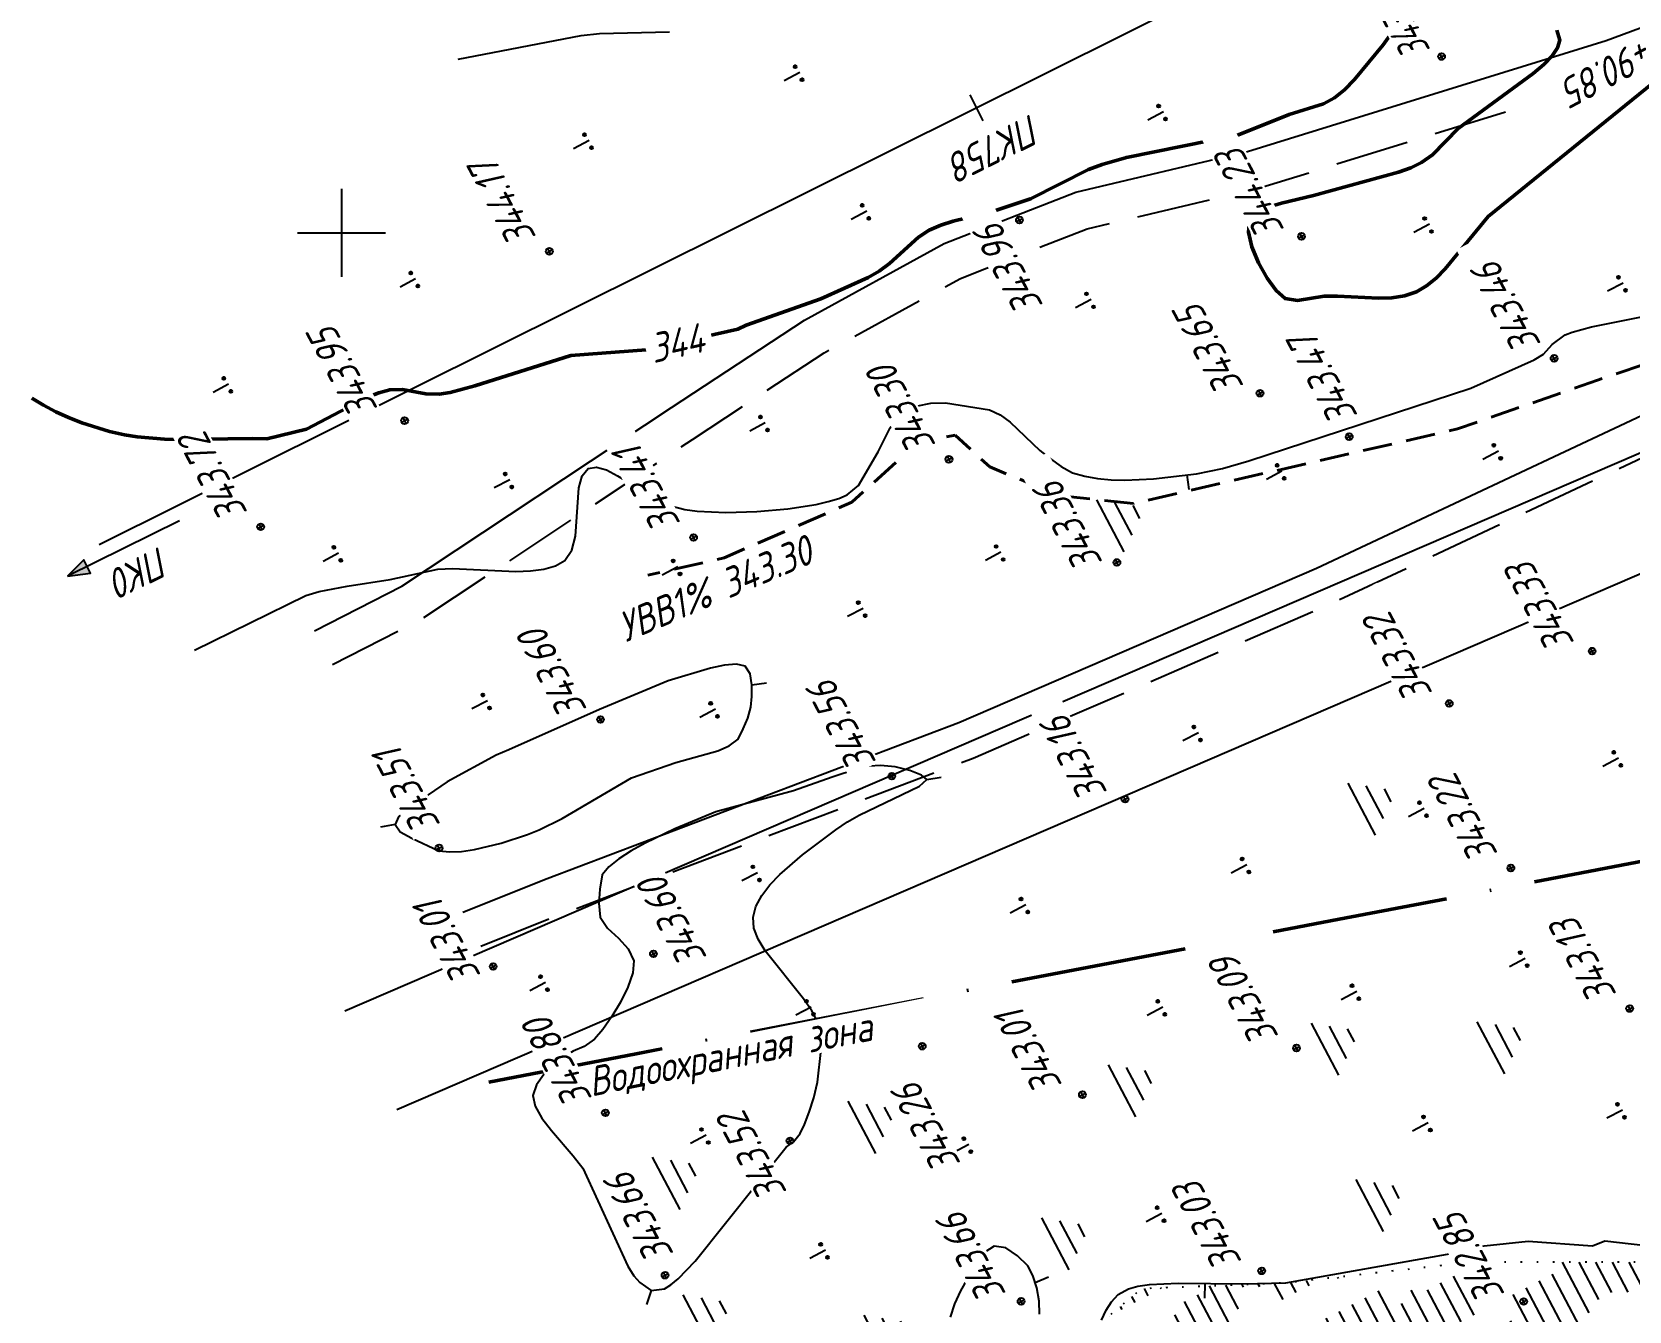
# Model space of a CAD drawing. Extents: x 1517488 to 1518012, y 2189588 to 2190112.
# Drawn here: x 1517578.9 to 1517687.6, y 2189826.7 to 2189913.7 of the extents above; entities that cross this region are included whole.
import ezdxf
from ezdxf.enums import TextEntityAlignment as Align

# ---------------------------------------------------------------- set-up
doc = ezdxf.new("R2010")
doc.units = 0
for name, pattern in [('ACAD_ISO10W100', [18, 12, -3, 0, -3]), ('IZ_HIDDEN', [3, 2, -1]), ('ИИDash_50_20', [7, 5, -2]), ('ИИDot', [1, 0, -1])]:
    doc.linetypes.add(name, pattern=pattern)
for name, color, linetype, lineweight in [('ИИ_БОЛОТО_025', 3, 'Continuous', 25), ('ИИ_ГЕОСЕТКА_025', 3, 'Continuous', 25), ('ИИ_ГИДРОЛОГИЯ_025', 150, 'Continuous', 25), ('ИИ_ГРАНИЦА_025', 7, 'Continuous', 25), ('ИИ_ДОРОГА_025', 7, 'Continuous', 25), ('ИИ_КОНТУР_025', 7, 'ИИDot', 25), ('ИИ_ОТМЕТКА_025', 7, 'Continuous', 25), ('ИИ_ПИКЕТАЖ_025', 7, 'Continuous', 25), ('ИИ_РАЗМЕР_025', 7, 'Continuous', 25), ('ИИ_РЕЛЬЕФ_025', 34, 'Continuous', 25), ('ИИ_РЕЛЬЕФ_050', 34, 'Continuous', 50), ('ИИ_ТЕКСТ_025', 7, 'Continuous', 25), ('ИИ_ТРАССА_АД_025', 1, 'Continuous', 25), ('ИИ_УГОДЬЯ_025', 7, 'Continuous', 25)]:
    doc.layers.add(name, color=color, linetype=linetype, lineweight=lineweight)
doc.styles.add('VNIPISIMPLEXCUR', font='simplex.shx', dxfattribs={"width": 0.8, "oblique": 15})
doc.linetypes.add('ИИ05485', pattern='A,19.47,-0.53,[37,3dservice.shx,S=1.5,R=0,X=0,Y=0],-0.53,19.47', length=40)
doc.dimstyles.new('ИИ-1000-м-dm$2', dxfattribs={"dimtxt": 2.5, "dimasz": 2.5, "dimexe": 1.25, "dimexo": 0, "dimgap": 1, "dimtad": 2, "dimtoh": 1, "dimzin": 1, "dimdsep": 46, "dimtxsty": 'VNIPISIMPLEXCUR', "dimcen": 2.5, "dimaunit": 1, "dimazin": 0, "dimtfac": 1, "dimtmove": 1, "dimatfit": 2, "dimfxl": 1, "dimarcsym": 0})

# ---------------------------------------------------------------- blocks, each defined once
blk = doc.blocks.new('PICKET')
at = {"color": 0, "linetype": 'Continuous', "lineweight": 25}
for p, q in [((-0.23, 0), (0.23, 0)), ((0, 0.23), (0, -0.23))]:
    blk.add_line(p, q, dxfattribs=at)
blk.add_circle((0, 0), 0.23, dxfattribs=at)
at = {"color": 0, "linetype": 'Continuous', "style": 'VNIPISIMPLEXCUR', "oblique": 15, "width": 0.8}
blk.add_attdef('OTMETKA', (1.25, 0.3), '', height=2, dxfattribs=at)
at = {"color": 8, "linetype": 'Continuous', "style": 'VNIPISIMPLEXCUR', "oblique": 15, "width": 0.8, "flags": 1}
blk.add_attdef('NOMER', (1.25, -2.7), '', height=2, dxfattribs=at)
blk = doc.blocks.new('ИИ05407')
at = {"linetype": 'Continuous', "lineweight": 25}
h = blk.add_hatch(color=0, dxfattribs=at)
edge = h.paths.add_edge_path()
edge.add_arc((-0.5, 0.1), 0.1, 0, 360)
h = blk.add_hatch(color=0, dxfattribs=at)
edge = h.paths.add_edge_path()
edge.add_arc((0.5, 0.1), 0.1, 0, 360)
at = {"color": 0, "linetype": 'Continuous', "lineweight": 25}
blk.add_lwpolyline([(0, 0), (0, 1.2)], dxfattribs=at)
for centre in [(-0.5, 0.1), (0.5, 0.1)]:
    blk.add_circle(centre, 0.1, dxfattribs=at)
blk = doc.blocks.new('ИИ05468')
at = {"color": 0, "linetype": 'Continuous', "lineweight": 25}
for points in [[(-2, 1), (2, 1)], [(-1.25, 0), (1.25, 0)], [(-0.5, -1), (0.5, -1)]]:
    blk.add_lwpolyline(points, dxfattribs=at)
blk = doc.blocks.new('ИИ15001')
at = {"color": 0, "linetype": 'Continuous', "lineweight": 25}
blk.add_lwpolyline([(0, 1), (0, -1)], dxfattribs=at)
at = {"color": 0, "linetype": 'Continuous', "lineweight": 25, "style": 'VNIPISIMPLEXCUR', "oblique": 15, "width": 0.8}
blk.add_attdef('STATIONING', text='', height=2, dxfattribs=at).set_placement((0, 2), align=Align.CENTER)
at = {"color": 7, "linetype": 'Continuous', "lineweight": 25, "style": 'VNIPISIMPLEXCUR', "oblique": 15, "width": 0.8}
blk.add_attdef('HEIGHT', text='', height=2, dxfattribs=at).set_placement((0, -2), align=Align.TOP_CENTER)
blk = doc.blocks.new('ИИ15002')
at = {"linetype": 'Continuous', "lineweight": 25}
h = blk.add_hatch(color=0, dxfattribs=at)
edge = h.paths.add_edge_path()
edge.add_arc((0, 0), 0.3, 0, 360)
at = {"color": 0, "linetype": 'Continuous', "lineweight": 25}
blk.add_circle((0, 0), 0.3, dxfattribs=at)
at = {"color": 0, "linetype": 'Continuous', "style": 'VNIPISIMPLEXCUR', "oblique": 15, "width": 0.8}
blk.add_attdef('STATIONING', (1, 1.3), '', height=2, rotation=90, dxfattribs=at)
at = {"color": 7, "linetype": 'Continuous', "style": 'VNIPISIMPLEXCUR', "oblique": 15, "width": 0.8}
blk.add_attdef('HEIGHT', text='', height=2, dxfattribs=at).set_placement((0, -1.3), align=Align.TOP_CENTER)
blk = doc.blocks.new('ИИ15008')
at = {"linetype": 'Continuous', "lineweight": 25}
blk.add_hatch(color=0, dxfattribs=at).paths.add_polyline_path([(0, 0), (1.5, -0.5), (1.5, 0.5)])
at = {"color": 0, "linetype": 'Continuous', "lineweight": 25}
blk.add_lwpolyline([(0, 0), (1.5, -0.5), (1.5, 0.5)], close=True, dxfattribs=at)
blk.add_lwpolyline([(8.5, 0), (0, 0)], dxfattribs=at)
blk = doc.blocks.new('ИИ053296')
at = {"color": 0, "linetype": 'Continuous', "lineweight": 25}
blk.add_lwpolyline([(0, 0), (1, 0)], dxfattribs=at)
blk = doc.blocks.new('*D23')
at = {"layer": 'Defpoints', "color": 0, "transparency": 16777216}
for p in [(1517814.44, 2189993.77), (1517707.09, 2189966.7), (1517724.75, 2189945.44), (1517583.52, 2189878.79), (1517834.42, 2189724.98)]:
    blk.add_point(p, dxfattribs=at)
at = {"layer": 'ИИ_РАЗМЕР_025', "color": 0, "lineweight": -2, "transparency": 16777216}
for p, q in [((1517724.44, 2189943.75), (1517731.32, 2189944.21)), ((1517731.32, 2189944.21), (1517734.85, 2189937.52))]:
    blk.add_line(p, q, dxfattribs=at)
blk.add_arc((1517718.1, 2189945.8), 6.66, 315.0395, 9.2086, dxfattribs=at)
at = {"layer": 'ИИ_РАЗМЕР_025', "color": 0, "transparency": 16777216}
for points in [[(1517724.36, 2189946.76), (1517724.99, 2189946.97), (1517724.06, 2189948.77)], [(1517723.01, 2189940.82), (1517722.62, 2189941.36), (1517721.2, 2189939.9)]]:
    blk.add_solid(points, dxfattribs=at)
at = {"layer": 'ИИ_РАЗМЕР_025', "color": 0, "transparency": 16777216, "insert": (1517731.71, 2189939.85), "char_height": 2, "attachment_point": 5, "rotation": 117.7798, "style": 'VNIPISIMPLEXCUR'}
blk.add_mtext("88°41'", dxfattribs=at)
blk = doc.blocks.new('*D24')
at = {"layer": 'Defpoints', "color": 0, "transparency": 16777216}
for p in [(1517814.44, 2189993.77), (1517687.05, 2189924.91), (1517697, 2189900), (1517583.52, 2189878.79), (1517720.64, 2189855.08)]:
    blk.add_point(p, dxfattribs=at)
at = {"layer": 'ИИ_РАЗМЕР_025', "color": 0, "lineweight": -2, "transparency": 16777216}
for p, q in [((1517687.67, 2189926.23), (1517697.75, 2189927.84)), ((1517697.75, 2189927.84), (1517701.41, 2189920.88)), ((1517697, 2189900), (1517684.34, 2189924.06))]:
    blk.add_line(p, q, dxfattribs=at)
blk.add_arc((1517682.28, 2189927.97), 5.66, 318.1036, 6.1211, dxfattribs=at)
at = {"layer": 'ИИ_РАЗМЕР_025', "color": 0, "transparency": 16777216}
for points in [[(1517687.59, 2189928.48), (1517688.23, 2189928.66), (1517687.35, 2189930.49)], [(1517686.7, 2189923.92), (1517686.29, 2189924.45), (1517684.92, 2189922.96)]]:
    blk.add_solid(points, dxfattribs=at)
at = {"layer": 'ИИ_РАЗМЕР_025', "color": 0, "transparency": 16777216, "insert": (1517698.2, 2189923.35), "char_height": 2, "attachment_point": 5, "rotation": 117.7798, "style": 'VNIPISIMPLEXCUR'}
blk.add_mtext("88°43'", dxfattribs=at)
blk = doc.blocks.new('ИИ05012')
at = {"color": 0, "linetype": 'Continuous', "lineweight": 25, "flags": 128}
for points in [[(0, 3), (0, -3)], [(-3, 0), (3, 0)]]:
    blk.add_lwpolyline(points, dxfattribs=at)

msp = doc.modelspace()

# ---------------------------------------------------------------- hatches: boundary and pattern name
at = {"layer": 'ИИ_БОЛОТО_025'}
h = msp.add_hatch(dxfattribs=at)
h.set_pattern_fill('ИИ_БОЛОТО', color=256, style=0, pattern_type=2)
h.set_pattern_definition([(117.7798, (1531432.998, 2185366.714), (-15.040671, -7.92327), [5, -1.5, 2, -2.5, 2, -4]), (117.7798, (1531431.88, 2185366.69), (-15.040671, -7.92327), [4, -1.5, 2.5, -2, 2.5, -4.5]), (117.7798, (1531430.762, 2185366.666), (-15.040671, -7.92327), [4, -1.5, 2, -3, 2, -4.5]), (117.7798, (1531429.878, 2185366.2), (-15.040671, -7.92327), [4, -1.5, 2, -2.5, 2, -5]), (117.7798, (1531429.226, 2185365.292), (-15.040671, -7.92327), [4, -1.5, 1.5, -3.5, 2, -4.5]), (117.7798, (1531428.574, 2185364.383), (-15.040671, -7.92327), [4, -1.5, 1.5, -4, 2, -4]), (117.7798, (1531427.69, 2185363.917), (-15.040671, -7.92327), [4, -2, 1.5, -5, 2, -2.5]), (117.7798, (1531426.805, 2185363.451), (-15.040671, -7.92327), [4, -2.5, 1.5, -5, 2, -2]), (117.7798, (1531426.153, 2185362.543), (-15.040671, -7.92327), [4.5, -2.5, 2, -2.5, 4, -1.5]), (117.7798, (1531425.501, 2185361.634), (-15.040671, -7.92327), [3.5, -2.5, 2, -2.5, 5, -1.5]), (117.7798, (1531424.617, 2185361.168), (-15.040671, -7.92327), [3.5, -2, 2.5, -2.5, 4.5, -2]), (117.7798, (1531423.965, 2185360.26), (-15.040671, -7.92327), [3.5, -2, 3, -2.5, 4.5, -1.5]), (117.7798, (1531423.08, 2185359.794), (-15.040671, -7.92327), [2.5, -3, 3, -3, 3.5, -2]), (117.7798, (1531422.195, 2185359.328), (-15.040671, -7.92327), [2, -3, 3.5, -3, 2.5, -3]), (117.7798, (1531421.31, 2185358.861), (-15.040671, -7.92327), [1.5, -3.5, 4, -3, 2, -3]), (117.7798, (1531420.426, 2185358.395), (-15.040671, -7.92327), [1.5, -3, 4, -3, 2, -3.5]), (117.7798, (1531419.541, 2185357.93), (-15.040671, -7.92327), [2, -3, 5, -2.5, 2, -2.5])])
h.paths.add_polyline_path([(1517703.902, 2189772.934), (1517706.996, 2189775.765), (1517709.906, 2189779.285), (1517708.291, 2189784.989), (1517703.901, 2189787.067), (1517699.273, 2189787.786), (1517692.992, 2189789.345), (1517691.328, 2189795.519), (1517693.897, 2189802.137), (1517705.705, 2189814.018), (1517709.527, 2189811.662), (1517716.812, 2189808.224), (1517718.864, 2189808.635), (1517719.782, 2189812.111), (1517721.644, 2189814.081), (1517723.76, 2189815.67), (1517728.147, 2189814.504), (1517734.673, 2189812.48), (1517737.948, 2189809.661), (1517742.117, 2189809.334), (1517746.949, 2189809.444), (1517750.88, 2189807.873), (1517753.546, 2189807.783), (1517753.115, 2189810.679), (1517750.405, 2189811.673), (1517746.319, 2189811.03), (1517742.328, 2189813.336), (1517735.39, 2189815.717), (1517731.278, 2189818.63), (1517723.928, 2189824.133), (1517720.445, 2189826.595), (1517719.529, 2189828.311), (1517721.315, 2189829.241), (1517724.18, 2189834.032), (1517727.617, 2189842.205), (1517727.458, 2189842.141), (1517718.298, 2189847.743), (1517716.95, 2189844.106), (1517718.256, 2189836.415), (1517716.133, 2189828.979), (1517712.112, 2189828.925), (1517705.662, 2189829.902), (1517697.408, 2189830.007), (1517676.881, 2189830.003), (1517664.208, 2189828.597), (1517654.387, 2189828.204), (1517650.517, 2189824.921), (1517648.421, 2189821.223), (1517645.205, 2189818.077), (1517641.916, 2189816.448), (1517639.122, 2189816.636), (1517636.665, 2189816.379), (1517635.204, 2189815.609), (1517634.324, 2189814.523), (1517633.535, 2189813.07), (1517631.569, 2189810.618), (1517659.095, 2189759.305), (1517669.555, 2189764.916), (1517686.213, 2189769.366)])

# ---------------------------------------------------------------- linework, layer by layer
at = {"layer": 'ИИ_ГИДРОЛОГИЯ_025', "linetype": 'IZ_HIDDEN', "lineweight": 40, "flags": 128}
msp.add_lwpolyline([(1517890.671, 2189849.344), (1517885.537, 2189845.992), (1517880.868, 2189844.827), (1517876.66, 2189846.061), (1517875.192, 2189848.847), (1517874.271, 2189852.029), (1517870.315, 2189855.445), (1517868.231, 2189857.151), (1517865.163, 2189860.927), (1517861.656, 2189863.286), (1517858.873, 2189867.751), (1517856.858, 2189872.19), (1517853.696, 2189878.397), (1517848.122, 2189888.552), (1517845.295, 2189891.053), (1517842.513, 2189893.47), (1517836.704, 2189897.744), (1517832.914, 2189897.365), (1517822.644, 2189889.369), (1517816.612, 2189888.132), (1517811.258, 2189887.038), (1517805.59, 2189884.699), (1517800.433, 2189882.414), (1517794.369, 2189880.621), (1517788.083, 2189879.251), (1517781.757, 2189880.561), (1517775.523, 2189880.729), (1517771.961, 2189877.666), (1517770.301, 2189875.497), (1517766.201, 2189873.661), (1517760.935, 2189873.563), (1517759.875, 2189874.35), (1517759.123, 2189875.675), (1517758.017, 2189876.652), (1517757.341, 2189877.491), (1517754.807, 2189880.567), (1517750.157, 2189886.025), (1517747.525, 2189887.449), (1517744.168, 2189893.537), (1517734.67, 2189898.122), (1517722.185, 2189895.794), (1517713.62, 2189895.518), (1517698.952, 2189894.576), (1517685.404, 2189889.981), (1517675.898, 2189886.668), (1517653.849, 2189881.602), (1517648.858, 2189882.12), (1517644.076, 2189884.078), (1517641.732, 2189886.232), (1517639.205, 2189885.747), (1517634.695, 2189881.677), (1517626.017, 2189877.902), (1517620.833, 2189876.711)], dxfattribs=at)
at = {"layer": 'ИИ_ГРАНИЦА_025', "linetype": 'ИИ05485', "flags": 128}
for points in [[(1517600.229, 2189847.088), (1517837.788, 2189949.449)], [(1517841.319, 2189942.748), (1517603.77, 2189840.367)]]:
    msp.add_lwpolyline(points, dxfattribs=at)
at = {"layer": 'ИИ_ГРАНИЦА_025', "color": 150, "linetype": 'ACAD_ISO10W100', "lineweight": 50, "flags": 128}
msp.add_lwpolyline([(1517610.023, 2189842.253), (1517667.839, 2189853.324), (1517710.687, 2189861.518), (1517738.981, 2189863.402), (1517744.4, 2189863.763), (1517746.427, 2189865.453), (1517769.599, 2189892.059), (1517796.959, 2189888.246), (1517800.198, 2189889.632), (1517823.098, 2189905.935), (1517852.576, 2189911.147), (1517857.022, 2189912.618)], dxfattribs=at)
at = {"layer": 'ИИ_ДОРОГА_025', "linetype": 'ИИDash_50_20', "flags": 128}
for points in [[(1517609.463, 2189851.493), (1517614.916, 2189853.667), (1517642.959, 2189864.283), (1517667.372, 2189874.823), (1517714.952, 2189897.165), (1517739.044, 2189907.811), (1517778.877, 2189924.222), (1517810.49, 2189937.135), (1517831.101, 2189945.694)], [(1517599.376, 2189870.638), (1517605.419, 2189873.715), (1517623.864, 2189885.955), (1517632.818, 2189891.832), (1517642.085, 2189896.904), (1517650.714, 2189900.281), (1517662.295, 2189903.012), (1517686.835, 2189910.617), (1517690.108, 2189911.823)]]:
    msp.add_lwpolyline(points, dxfattribs=at)
at = {"layer": 'ИИ_ДОРОГА_025', "flags": 128}
for points in [[(1517598.164, 2189872.939), (1517604.107, 2189875.964), (1517622.432, 2189888.125), (1517631.478, 2189894.063), (1517640.982, 2189899.265), (1517649.938, 2189902.769), (1517661.611, 2189905.522), (1517686, 2189913.08), (1517688.876, 2189914.14)], [(1517608.244, 2189853.806), (1517613.974, 2189856.09), (1517641.983, 2189866.693), (1517666.304, 2189877.194), (1517700.085, 2189893.056)]]:
    msp.add_lwpolyline(points, dxfattribs=at)
at = {"layer": 'ИИ_КОНТУР_025', "linetype": 'ИИDot', "flags": 128}
msp.add_lwpolyline([(1517631.569, 2189810.618), (1517659.095, 2189759.305), (1517669.555, 2189764.916), (1517686.213, 2189769.366), (1517703.902, 2189772.934), (1517706.996, 2189775.765), (1517709.906, 2189779.285), (1517708.291, 2189784.989), (1517703.901, 2189787.067), (1517699.273, 2189787.786), (1517692.992, 2189789.345), (1517691.328, 2189795.519), (1517693.897, 2189802.137), (1517705.705, 2189814.018), (1517709.527, 2189811.662), (1517716.812, 2189808.224), (1517718.864, 2189808.635), (1517719.782, 2189812.111), (1517721.644, 2189814.081), (1517723.76, 2189815.67), (1517728.147, 2189814.504), (1517734.673, 2189812.48), (1517737.948, 2189809.661), (1517742.117, 2189809.334), (1517746.949, 2189809.444), (1517750.88, 2189807.873), (1517753.546, 2189807.783), (1517753.115, 2189810.679), (1517750.405, 2189811.673), (1517746.319, 2189811.03), (1517742.772, 2189813.08), (1517735.39, 2189815.717), (1517731.278, 2189818.63), (1517723.928, 2189824.133), (1517720.445, 2189826.595), (1517719.529, 2189828.311), (1517721.315, 2189829.241), (1517724.18, 2189834.032), (1517727.628, 2189842.231), (1517718.292, 2189847.728), (1517716.95, 2189844.106), (1517718.256, 2189836.415), (1517716.133, 2189828.979), (1517712.112, 2189828.925), (1517705.662, 2189829.902), (1517697.408, 2189830.007), (1517676.881, 2189830.003), (1517664.208, 2189828.597), (1517654.387, 2189828.204), (1517650.517, 2189824.921), (1517648.421, 2189821.223), (1517645.205, 2189818.077), (1517641.916, 2189816.448), (1517639.122, 2189816.636), (1517636.665, 2189816.379), (1517635.204, 2189815.609), (1517634.324, 2189814.523), (1517633.535, 2189813.07), (1517631.569, 2189810.618)], dxfattribs=at)
at = {"layer": 'ИИ_РЕЛЬЕФ_025'}
for points, elevation in [([(1517607.921, 2189911.801), (1517616.299, 2189913.41), (1517617.534, 2189913.562), (1517622.308, 2189913.673)], 344.5), ([(1517589.997, 2189871.62), (1517597.561, 2189875.346), (1517598.481, 2189875.608), (1517600.392, 2189875.975), (1517603.304, 2189876.429), (1517606.556, 2189877.141), (1517607.555, 2189877.167), (1517611.851, 2189876.98), (1517612.85, 2189877.006), (1517613.759, 2189877.12), (1517614.548, 2189877.352), (1517615.187, 2189877.73), (1517615.656, 2189878.421), (1517615.903, 2189879.378), (1517616.146, 2189882.662), (1517616.354, 2189883.485), (1517616.77, 2189883.969), (1517617.337, 2189884.058), (1517618.012, 2189883.873), (1517618.777, 2189883.487), (1517621.438, 2189881.88), (1517622.39, 2189881.445), (1517623.345, 2189881.184), (1517624.186, 2189881.081), (1517626.122, 2189880.992), (1517628.239, 2189881.048), (1517630.352, 2189881.233), (1517632.272, 2189881.535), (1517633.101, 2189881.725), (1517633.812, 2189881.94), (1517634.382, 2189882.177), (1517635.161, 2189882.812), (1517636.494, 2189885.111), (1517637.3, 2189886.743), (1517637.798, 2189887.427), (1517638.414, 2189887.946), (1517639.179, 2189888.245), (1517640.083, 2189888.411), (1517641.074, 2189888.449), (1517644.06, 2189887.963), (1517644.787, 2189887.618), (1517645.476, 2189887.119), (1517647.485, 2189885.21), (1517648.205, 2189884.638), (1517648.946, 2189884.122), (1517649.712, 2189883.687), (1517650.543, 2189883.454), (1517651.418, 2189883.299), (1517652.331, 2189883.211), (1517653.273, 2189883.182), (1517655.214, 2189883.268), (1517658.148, 2189883.622), (1517659.907, 2189883.976), (1517661.695, 2189884.486), (1517676.798, 2189889.427), (1517681.1, 2189891.369), (1517681.74, 2189891.742), (1517682.337, 2189892.408), (1517683.205, 2189893.066), (1517683.691, 2189893.247), (1517684.991, 2189893.61), (1517689.638, 2189894.527)], 343.5), ([(1517651.687, 2189826.066), (1517651.991, 2189826.746), (1517652.358, 2189827.308), (1517652.81, 2189827.806), (1517653.508, 2189828.204), (1517654.147, 2189828.381), (1517654.946, 2189828.493), (1517656.897, 2189828.574), (1517661.312, 2189828.53), (1517664.208, 2189828.597), (1517675.22, 2189830.541), (1517677.704, 2189831.124), (1517680.705, 2189831.432), (1517685.06, 2189831.117), (1517685.9, 2189831.465), (1517701.234, 2189829.723)], 343), ([(1517647.474, 2189826.483), (1517647.434, 2189827.362), (1517647.273, 2189828.269), (1517647.01, 2189829.103), (1517646.666, 2189829.766), (1517645.972, 2189830.428), (1517645.178, 2189830.978), (1517644.385, 2189831.099), (1517643.752, 2189830.694), (1517643.14, 2189829.894), (1517642.089, 2189828.057), (1517641.689, 2189827.164), (1517641.378, 2189826.271)], 343.5)]:
    msp.add_lwpolyline(points, dxfattribs=dict(at, elevation=elevation))
at = {"layer": 'ИИ_РЕЛЬЕФ_025', "elevation": 343.5}
for points in [[(1517610.504, 2189864.479), (1517607.19, 2189862.66), (1517604.526, 2189860.867), (1517603.876, 2189860.297), (1517603.642, 2189859.777), (1517603.987, 2189859.276), (1517604.775, 2189858.829), (1517606.621, 2189857.972), (1517607.356, 2189857.904), (1517608.166, 2189857.94), (1517609.032, 2189858.063), (1517610.849, 2189858.502), (1517612.652, 2189859.09), (1517613.43, 2189859.398), (1517614.997, 2189860.172), (1517619.727, 2189862.947), (1517622.734, 2189863.982), (1517625.58, 2189864.774), (1517626.364, 2189865.123), (1517626.962, 2189865.566), (1517627.316, 2189866.262), (1517627.64, 2189866.994), (1517627.833, 2189867.751), (1517627.894, 2189868.475), (1517627.904, 2189869.264), (1517627.79, 2189870.016), (1517627.439, 2189870.533), (1517626.857, 2189870.681), (1517626.039, 2189870.607), (1517625.08, 2189870.387), (1517622.216, 2189869.532), (1517617.545, 2189867.598), (1517611.381, 2189864.838)], [(1517631.189, 2189838.753), (1517631.474, 2189839.371), (1517631.8, 2189840.198), (1517632.126, 2189841.175), (1517632.369, 2189842.25), (1517632.605, 2189844.464), (1517632.653, 2189845.487), (1517632.413, 2189846.284), (1517631.981, 2189847.096), (1517631.409, 2189847.917), (1517628.797, 2189851.184), (1517628.328, 2189851.968), (1517628.041, 2189852.727), (1517627.987, 2189853.456), (1517628.184, 2189854.2), (1517628.577, 2189854.939), (1517629.129, 2189855.667), (1517629.801, 2189856.376), (1517631.35, 2189857.711), (1517633.605, 2189859.402), (1517634.396, 2189859.941), (1517635.196, 2189860.392), (1517639.3, 2189862.372), (1517639.798, 2189862.818), (1517639.45, 2189863.131), (1517638.656, 2189863.444), (1517637.645, 2189863.687), (1517636.647, 2189863.787), (1517635.901, 2189863.724), (1517635.095, 2189863.55), (1517633.367, 2189862.986), (1517630.733, 2189862.065), (1517625.46, 2189860.639), (1517622.674, 2189859.475), (1517620.639, 2189858.503), (1517619.693, 2189857.978), (1517618.86, 2189857.438), (1517618.186, 2189856.89), (1517617.722, 2189856.341), (1517617.568, 2189855.374), (1517617.488, 2189854.408), (1517617.594, 2189853.458), (1517618.077, 2189852.722), (1517618.823, 2189852.031), (1517619.501, 2189851.308), (1517619.887, 2189850.506), (1517619.807, 2189849.672), (1517619.477, 2189848.706), (1517618.976, 2189847.689), (1517618.377, 2189846.706), (1517617.759, 2189845.839), (1517617.198, 2189845.171), (1517616.489, 2189844.662), (1517615.746, 2189844.355), (1517615.044, 2189843.941), (1517614.411, 2189843.4), (1517613.755, 2189842.774), (1517613.261, 2189842.073), (1517613.016, 2189841.332), (1517613.177, 2189840.605), (1517613.629, 2189839.809), (1517614.275, 2189838.967), (1517615.761, 2189837.237), (1517616.407, 2189836.395), (1517619.462, 2189829.733), (1517619.876, 2189829.085), (1517620.276, 2189828.626), (1517621.045, 2189828.086), (1517621.952, 2189828.201), (1517622.384, 2189828.463), (1517622.881, 2189828.878), (1517624.04, 2189830.087), (1517630.245, 2189837.831), (1517630.726, 2189838.192)]]:
    msp.add_lwpolyline(points, close=True, dxfattribs=at)
at = {"layer": 'ИИ_РЕЛЬЕФ_050', "elevation": 344}
for points in [[(1517578.946, 2189888.757), (1517579.742, 2189888.275), (1517580.572, 2189887.835), (1517581.436, 2189887.437), (1517582.334, 2189887.081), (1517584.23, 2189886.496), (1517585.229, 2189886.267), (1517586.102, 2189886.121), (1517587.96, 2189885.971), (1517588.932, 2189885.949), (1517593.932, 2189886.015), (1517594.911, 2189886.002), (1517597.611, 2189886.659), (1517601.754, 2189888.822), (1517602.537, 2189889.131), (1517603.279, 2189889.328), (1517604.141, 2189889.357), (1517605.733, 2189889.054), (1517606.64, 2189889.034), (1517607.391, 2189889.152), (1517609.066, 2189889.595), (1517615.585, 2189891.65), (1517620.714, 2189892.039), (1517626.948, 2189893.44), (1517627.527, 2189893.718), (1517632.595, 2189895.515), (1517635.806, 2189896.968), (1517636.564, 2189897.402), (1517637.266, 2189897.924), (1517639.237, 2189899.7), (1517639.96, 2189900.171), (1517640.755, 2189900.519), (1517641.596, 2189900.782), (1517644.199, 2189901.422), (1517646.846, 2189902.318), (1517650.802, 2189904.303), (1517651.723, 2189904.651), (1517653.371, 2189905.129), (1517661.003, 2189906.652), (1517664.44, 2189908.053), (1517666.771, 2189908.774), (1517667.517, 2189909.169), (1517668.213, 2189909.732), (1517668.881, 2189910.434), (1517670.839, 2189912.776), (1517675.05, 2189918.688)], [(1517682.637, 2189913.772), (1517682.846, 2189913.101), (1517682.698, 2189912.58), (1517682.322, 2189912.025), (1517681.758, 2189911.444), (1517681.046, 2189910.841), (1517675.928, 2189907.103), (1517674.193, 2189905.304), (1517673.448, 2189904.778), (1517672.716, 2189904.423), (1517671.874, 2189904.116), (1517666.088, 2189902.542), (1517663.921, 2189902.026), (1517662.944, 2189901.725), (1517662.18, 2189901.334), (1517661.737, 2189900.811), (1517661.668, 2189900.043), (1517661.901, 2189899.049), (1517662.352, 2189897.965), (1517662.935, 2189896.927), (1517663.567, 2189896.07), (1517664.161, 2189895.53), (1517665, 2189895.405), (1517666.821, 2189895.689), (1517667.731, 2189895.693), (1517670.519, 2189895.55), (1517671.419, 2189895.58), (1517672.277, 2189895.725), (1517673.093, 2189895.985), (1517673.791, 2189896.389), (1517674.442, 2189896.919), (1517675.058, 2189897.547), (1517677.975, 2189901.119), (1517689.552, 2189910.502)]]:
    msp.add_lwpolyline(points, dxfattribs=at)
at = {"layer": 'ИИ_ТРАССА_АД_025'}
msp.add_lwpolyline([(1517814.441, 2189993.765), (1517583.525, 2189878.795)], dxfattribs=at)

# ---------------------------------------------------------------- block references
at = {"layer": 'ИИ_БОЛОТО_025', "rotation": 117.7797222222222}
for p in [(1517653.175, 2189880.548), (1517670.271, 2189861.284), (1517667.767, 2189844.96), (1517679.054, 2189845.057), (1517653.966, 2189842.132), (1517636.28, 2189839.641), (1517622.97, 2189835.833), (1517670.807, 2189834.319), (1517649.438, 2189831.712), (1517625.05, 2189826.475), (1517637.35, 2189825.093)]:
    msp.add_blockref('ИИ05468', p, dxfattribs=at)
at = {"layer": 'ИИ_ГЕОСЕТКА_025'}
msp.add_blockref('ИИ05012', (1517600, 2189900), dxfattribs=at)
at = {"layer": 'ИИ_РЕЛЬЕФ_025'}
for p, rotation in [((1517657.479, 2189883.541, 343.5), 278.3426721559177), ((1517627.904, 2189869.264, 343.5), 7.511622039838869), ((1517639.798, 2189862.818, 343.5), 9.096570672353945), ((1517603.642, 2189859.777, 343.5), 190.7238488624994), ((1517647.159, 2189828.63, 343.5), 22.47716778591772), ((1517658.704, 2189828.556, 343), 269.4262321659177), ((1517621.045, 2189828.086, 343.5), 252.0336389624121)]:
    msp.add_blockref('ИИ053296', p, dxfattribs=dict(at, rotation=rotation))
at = {"layer": 'ИИ_ТЕКСТ_025', "rotation": 26.26639455000766}
msp.add_blockref('ИИ15008', (1517581.354, 2189876.649), dxfattribs=at)
at = {"layer": 'ИИ_УГОДЬЯ_025', "rotation": 117.7797222222222}
for p in [(1517631.171, 2189910.894), (1517655.887, 2189908.221), (1517616.845, 2189906.276), (1517635.721, 2189901.47), (1517673.978, 2189900.58), (1517605.039, 2189896.869), (1517687.162, 2189896.585), (1517650.984, 2189895.457), (1517592.322, 2189889.707), (1517628.817, 2189887.078), (1517678.681, 2189885.157), (1517611.441, 2189883.209), (1517663.954, 2189883.786), (1517599.801, 2189878.219), (1517644.845, 2189878.276), (1517622.872, 2189877.292), (1517635.464, 2189874.46), (1517609.924, 2189868.181), (1517625.426, 2189867.609), (1517658.274, 2189866.006), (1517686.845, 2189864.276), (1517673.629, 2189860.853), (1517661.56, 2189857.027), (1517628.283, 2189856.492), (1517646.529, 2189854.299), (1517680.484, 2189850.659), (1517613.859, 2189849.025), (1517669.037, 2189848.407), (1517631.944, 2189847.353), (1517655.841, 2189847.34), (1517687.1, 2189840.351), (1517624.8, 2189838.633), (1517673.898, 2189839.483), (1517642.647, 2189838.011), (1517655.788, 2189833.314), (1517632.904, 2189830.821)]:
    msp.add_blockref('ИИ05407', p, dxfattribs=at)

# ---------------------------------------------------------------- next in the draw order: wipeouts: each hides what was drawn before it
at = {"lineweight": 0}
for points, layer in [([(1517619.473, 2189872.051), (1517635.352, 2189878.784), (1517634.461, 2189880.883), (1517618.583, 2189874.15)], 'ИИ_ГИДРОЛОГИЯ_025'), ([(1517617.177, 2189841.16), (1517640.591, 2189845.835), (1517640.144, 2189848.071), (1517616.731, 2189843.396)], 'ИИ_ГИДРОЛОГИЯ_025'), ([(1517674.228, 2189912.469), (1517670.726, 2189919.117), (1517668.709, 2189918.054), (1517672.211, 2189911.407)], 'ИИ_ОТМЕТКА_025'), ([(1517664.3, 2189900.239), (1517660.309, 2189907.814), (1517658.292, 2189906.751), (1517662.282, 2189899.176)], 'ИИ_ОТМЕТКА_025'), ([(1517613.424, 2189899.738), (1517609.54, 2189907.11), (1517607.523, 2189906.048), (1517611.406, 2189898.675)], 'ИИ_ОТМЕТКА_025'), ([(1517681.752, 2189892.463), (1517677.833, 2189899.902), (1517675.816, 2189898.84), (1517679.735, 2189891.4)], 'ИИ_ОТМЕТКА_025'), ([(1517661.539, 2189889.598), (1517657.584, 2189897.105), (1517655.567, 2189896.043), (1517659.522, 2189888.535)], 'ИИ_ОТМЕТКА_025'), ([(1517602.649, 2189888.069), (1517598.694, 2189895.576), (1517596.677, 2189894.514), (1517600.632, 2189887.006)], 'ИИ_ОТМЕТКА_025'), ([(1517669.285, 2189887.603), (1517665.26, 2189895.245), (1517663.242, 2189894.182), (1517667.268, 2189886.54)], 'ИИ_ОТМЕТКА_025'), ([(1517640.6, 2189885.596), (1517636.658, 2189893.081), (1517634.641, 2189892.018), (1517638.583, 2189884.534)], 'ИИ_ОТМЕТКА_025'), ([(1517593.794, 2189881.008), (1517589.851, 2189888.492), (1517587.834, 2189887.43), (1517591.776, 2189879.945)], 'ИИ_ОТМЕТКА_025'), ([(1517651.939, 2189877.621), (1517648.02, 2189885.061), (1517646.003, 2189883.998), (1517649.922, 2189876.559)], 'ИИ_ОТМЕТКА_025'), ([(1517684.023, 2189872.151), (1517680.033, 2189879.726), (1517678.015, 2189878.663), (1517682.006, 2189871.089)], 'ИИ_ОТМЕТКА_025'), ([(1517674.378, 2189868.729), (1517670.435, 2189876.213), (1517668.418, 2189875.151), (1517672.361, 2189867.666)], 'ИИ_ОТМЕТКА_025'), ([(1517616.873, 2189867.626), (1517612.93, 2189875.111), (1517610.913, 2189874.048), (1517614.856, 2189866.564)], 'ИИ_ОТМЕТКА_025'), ([(1517636.548, 2189864.047), (1517632.629, 2189871.487), (1517630.612, 2189870.424), (1517634.531, 2189862.984)], 'ИИ_ОТМЕТКА_025'), ([(1517652.26, 2189861.985), (1517648.483, 2189869.155), (1517646.466, 2189868.092), (1517650.243, 2189860.922)], 'ИИ_ОТМЕТКА_025'), ([(1517606.908, 2189859.783), (1517603.202, 2189866.818), (1517601.185, 2189865.755), (1517604.891, 2189858.72)], 'ИИ_ОТМЕТКА_025'), ([(1517678.814, 2189857.808), (1517674.871, 2189865.292), (1517672.854, 2189864.229), (1517676.796, 2189856.745)], 'ИИ_ОТМЕТКА_025'), ([(1517625.035, 2189850.754), (1517621.092, 2189858.238), (1517619.075, 2189857.176), (1517623.017, 2189849.691)], 'ИИ_ОТМЕТКА_025'), ([(1517609.656, 2189849.531), (1517605.95, 2189856.566), (1517603.933, 2189855.504), (1517607.639, 2189848.468)], 'ИИ_ОТМЕТКА_025'), ([(1517686.894, 2189848.248), (1517683.045, 2189855.553), (1517681.028, 2189854.49), (1517684.876, 2189847.185)], 'ИИ_ОТМЕТКА_025'), ([(1517663.909, 2189845.388), (1517659.99, 2189852.828), (1517657.973, 2189851.765), (1517661.892, 2189844.326)], 'ИИ_ОТМЕТКА_025'), ([(1517649.191, 2189842.082), (1517645.484, 2189849.117), (1517643.467, 2189848.055), (1517647.173, 2189841.019)], 'ИИ_ОТМЕТКА_025'), ([(1517622.773, 2189830.598), (1517618.854, 2189838.037), (1517616.837, 2189836.975), (1517620.756, 2189829.535)], 'ИИ_ОТМЕТКА_025'), ([(1517661.401, 2189830.068), (1517657.411, 2189837.642), (1517655.393, 2189836.58), (1517659.384, 2189829.005)], 'ИИ_ОТМЕТКА_025'), ([(1517645.376, 2189827.882), (1517641.457, 2189835.322), (1517639.44, 2189834.259), (1517643.359, 2189826.82)], 'ИИ_ОТМЕТКА_025'), ([(1517679.293, 2189827.851), (1517675.338, 2189835.358), (1517673.321, 2189834.295), (1517677.275, 2189826.788)], 'ИИ_ОТМЕТКА_025'), ([(1517666.796, 2189820.121), (1517662.77, 2189827.763), (1517660.753, 2189826.701), (1517664.779, 2189819.058)], 'ИИ_ОТМЕТКА_025'), ([(1517688.494, 2189913.469), (1517680.695, 2189909.361), (1517681.758, 2189907.344), (1517689.557, 2189911.452)], 'ИИ_ПИКЕТАЖ_025'), ([(1517647.278, 2189908.459), (1517640.409, 2189905.039), (1517641.425, 2189902.998), (1517648.294, 2189906.418)], 'ИИ_ПИКЕТАЖ_025'), ([(1517693.456, 2189891.773), (1517689.359, 2189899.549), (1517687.342, 2189898.487), (1517691.438, 2189890.711)], 'ИИ_ПИКЕТАЖ_025'), ([(1517620.954, 2189890.924), (1517625.391, 2189891.921), (1517624.891, 2189894.146), (1517620.454, 2189893.149)], 'ИИ_РЕЛЬЕФ_025'), ([(1517587.48, 2189878.785), (1517583.355, 2189876.75), (1517584.364, 2189874.705), (1517588.489, 2189876.741)], 'ИИ_ТЕКСТ_025')]:
    msp.add_wipeout(points, dxfattribs=at).dxf.layer = layer

# ---------------------------------------------------------------- next in the draw order: block references
at = {"layer": 'ИИ_ОТМЕТКА_025'}
ref = msp.add_blockref('PICKET', (1517674.806, 2189911.983, 343.75), dxfattribs=dict(at, rotation=117.7797222222222))
ref.add_attrib('OTMETKA', '343.75', (1517674.087, 2189912.438, 343.75), dxfattribs={"layer": '0', "color": 0, "height": 2, "rotation": 117.77972, "style": 'VNIPISIMPLEXCUR', "oblique": 15, "width": 0.7})
ref = msp.add_blockref('PICKET', (1517665.279, 2189899.761, 344.23), dxfattribs=dict(at, rotation=117.7797222222222))
ref.add_attrib('OTMETKA', '344.23', (1517664.158, 2189900.207, 344.23), dxfattribs={"layer": '0', "color": 0, "height": 2, "rotation": 117.77972, "style": 'VNIPISIMPLEXCUR', "oblique": 15, "width": 0.8})
ref = msp.add_blockref('PICKET', (1517614.13, 2189898.74, 344.17), dxfattribs=dict(at, rotation=117.7797222222222))
ref.add_attrib('OTMETKA', '344.17', (1517613.282, 2189899.706, 344.17), dxfattribs={"layer": '0', "color": 0, "height": 2, "rotation": 117.77972, "style": 'VNIPISIMPLEXCUR', "oblique": 15, "width": 0.8})
ref = msp.add_blockref('PICKET', (1517682.459, 2189891.465, 343.46), dxfattribs=dict(at, rotation=117.7797222222222))
ref.add_attrib('OTMETKA', '343.46', (1517681.611, 2189892.431, 343.46), dxfattribs={"layer": '0', "color": 0, "height": 2, "rotation": 117.77972, "style": 'VNIPISIMPLEXCUR', "oblique": 15, "width": 0.8})
ref = msp.add_blockref('PICKET', (1517662.459, 2189889.092, 343.65), dxfattribs=dict(at, rotation=117.7797222222222))
ref.add_attrib('OTMETKA', '343.65', (1517661.397, 2189889.566, 343.65), dxfattribs={"layer": '0', "color": 0, "height": 2, "rotation": 117.77972, "style": 'VNIPISIMPLEXCUR', "oblique": 15, "width": 0.8})
ref = msp.add_blockref('PICKET', (1517604.29, 2189887.23, 343.95), dxfattribs=dict(at, rotation=117.7797222222222))
ref.add_attrib('OTMETKA', '343.95', (1517602.507, 2189888.037, 343.95), dxfattribs={"layer": '0', "color": 0, "height": 2, "rotation": 117.77972, "style": 'VNIPISIMPLEXCUR', "oblique": 15, "width": 0.8})
ref = msp.add_blockref('PICKET', (1517668.527, 2189886.139, 343.47), dxfattribs=dict(at, rotation=117.7797222222222))
ref.add_attrib('OTMETKA', '343.47', (1517669.144, 2189887.571, 343.47), dxfattribs={"layer": '0', "color": 0, "height": 2, "rotation": 117.77972, "style": 'VNIPISIMPLEXCUR', "oblique": 15, "width": 0.8})
ref = msp.add_blockref('PICKET', (1517641.307, 2189884.599, 343.3), dxfattribs=dict(at, rotation=117.7797222222222))
ref.add_attrib('OTMETKA', '343.30', (1517640.459, 2189885.565, 343.3), dxfattribs={"layer": '0', "color": 0, "height": 2, "rotation": 117.77972, "style": 'VNIPISIMPLEXCUR', "oblique": 15, "width": 0.8})
ref = msp.add_blockref('PICKET', (1517594.5, 2189880.01, 343.72), dxfattribs=dict(at, rotation=117.7797222222222))
ref.add_attrib('OTMETKA', '343.72', (1517593.652, 2189880.976, 343.72), dxfattribs={"layer": '0', "color": 0, "height": 2, "rotation": 117.77972, "style": 'VNIPISIMPLEXCUR', "oblique": 15, "width": 0.8})
ref = msp.add_blockref('PICKET', (1517652.73, 2189877.59, 343.36), dxfattribs=dict(at, rotation=117.7797222222222))
ref.add_attrib('OTMETKA', '343.36', (1517651.797, 2189877.59, 343.36), dxfattribs={"layer": '0', "color": 0, "height": 2, "rotation": 117.77972, "style": 'VNIPISIMPLEXCUR', "oblique": 15, "width": 0.8})
ref = msp.add_blockref('PICKET', (1517685.05, 2189871.56, 343.33), dxfattribs=dict(at, rotation=117.7797222222222))
ref.add_attrib('OTMETKA', '343.33', (1517683.881, 2189872.119, 343.33), dxfattribs={"layer": '0', "color": 0, "height": 2, "rotation": 117.77972, "style": 'VNIPISIMPLEXCUR', "oblique": 15, "width": 0.8})
ref = msp.add_blockref('PICKET', (1517675.33, 2189868, 343.32), dxfattribs=dict(at, rotation=117.7797222222222))
ref.add_attrib('OTMETKA', '343.32', (1517674.236, 2189868.697, 343.32), dxfattribs={"layer": '0', "color": 0, "height": 2, "rotation": 117.77972, "style": 'VNIPISIMPLEXCUR', "oblique": 15, "width": 0.8})
ref = msp.add_blockref('PICKET', (1517617.608, 2189866.909, 343.6), dxfattribs=dict(at, rotation=117.7797222222222))
ref.add_attrib('OTMETKA', '343.60', (1517616.732, 2189867.594, 343.6), dxfattribs={"layer": '0', "color": 0, "height": 2, "rotation": 117.77972, "style": 'VNIPISIMPLEXCUR', "oblique": 15, "width": 0.8})
ref = msp.add_blockref('PICKET', (1517637.419, 2189863.053, 343.56), dxfattribs=dict(at, rotation=117.7797222222222))
ref.add_attrib('OTMETKA', '343.56', (1517636.407, 2189864.015, 343.56), dxfattribs={"layer": '0', "color": 0, "height": 2, "rotation": 117.77972, "style": 'VNIPISIMPLEXCUR', "oblique": 15, "width": 0.8})
ref = msp.add_blockref('PICKET', (1517653.28, 2189861.49, 343.16), dxfattribs=dict(at, rotation=117.7797222222222))
ref.add_attrib('OTMETKA', '343.16', (1517652.118, 2189861.953, 343.16), dxfattribs={"layer": '0', "color": 0, "height": 2, "rotation": 117.77972, "style": 'VNIPISIMPLEXCUR', "oblique": 15, "width": 0.8})
ref = msp.add_blockref('PICKET', (1517606.63, 2189858.169, 343.51), dxfattribs=dict(at, rotation=117.7797222222222))
ref.add_attrib('OTMETKA', '343.51', (1517606.767, 2189859.751, 343.51), dxfattribs={"layer": '0', "color": 0, "height": 2, "rotation": 117.77972, "style": 'VNIPISIMPLEXCUR', "oblique": 15, "width": 0.8})
ref = msp.add_blockref('PICKET', (1517679.52, 2189856.81, 343.22), dxfattribs=dict(at, rotation=117.7797222222222))
ref.add_attrib('OTMETKA', '343.22', (1517678.672, 2189857.776, 343.22), dxfattribs={"layer": '0', "color": 0, "height": 2, "rotation": 117.77972, "style": 'VNIPISIMPLEXCUR', "oblique": 15, "width": 0.8})
ref = msp.add_blockref('PICKET', (1517621.21, 2189850.971, 343.6), dxfattribs=dict(at, rotation=117.7797222222222))
ref.add_attrib('OTMETKA', '343.60', (1517624.893, 2189850.722, 343.6), dxfattribs={"layer": '0', "color": 0, "height": 2, "rotation": 117.77972, "style": 'VNIPISIMPLEXCUR', "oblique": 15, "width": 0.8})
ref = msp.add_blockref('PICKET', (1517610.31, 2189850.11, 343.01), dxfattribs=dict(at, rotation=117.7797222222222))
ref.add_attrib('OTMETKA', '343.01', (1517609.515, 2189849.499, 343.01), dxfattribs={"layer": '0', "color": 0, "height": 2, "rotation": 117.77972, "style": 'VNIPISIMPLEXCUR', "oblique": 15, "width": 0.8})
ref = msp.add_blockref('PICKET', (1517687.6, 2189847.25, 343.13), dxfattribs=dict(at, rotation=117.7797222222222))
ref.add_attrib('OTMETKA', '343.13', (1517686.752, 2189848.216, 343.13), dxfattribs={"layer": '0', "color": 0, "height": 2, "rotation": 117.77972, "style": 'VNIPISIMPLEXCUR', "oblique": 15, "width": 0.8})
ref = msp.add_blockref('PICKET', (1517664.94, 2189844.57, 343.09), dxfattribs=dict(at, rotation=117.7797222222222))
ref.add_attrib('OTMETKA', '343.09', (1517663.768, 2189845.357, 343.09), dxfattribs={"layer": '0', "color": 0, "height": 2, "rotation": 117.77972, "style": 'VNIPISIMPLEXCUR', "oblique": 15, "width": 0.8})
ref = msp.add_blockref('PICKET', (1517650.38, 2189841.4, 343.01), dxfattribs=dict(at, rotation=117.7797222222222))
ref.add_attrib('OTMETKA', '343.01', (1517649.049, 2189842.05, 343.01), dxfattribs={"layer": '0', "color": 0, "height": 2, "rotation": 117.77972, "style": 'VNIPISIMPLEXCUR', "oblique": 15, "width": 0.8})
ref = msp.add_blockref('PICKET', (1517622, 2189829.119, 343.66), dxfattribs=dict(at, rotation=117.7797222222222))
ref.add_attrib('OTMETKA', '343.66', (1517622.632, 2189830.566, 343.66), dxfattribs={"layer": '0', "color": 0, "height": 2, "rotation": 117.77972, "style": 'VNIPISIMPLEXCUR', "oblique": 15, "width": 0.8})
ref = msp.add_blockref('PICKET', (1517662.575, 2189829.414, 343.03), dxfattribs=dict(at, rotation=117.7797222222222))
ref.add_attrib('OTMETKA', '343.03', (1517661.259, 2189830.036, 343.03), dxfattribs={"layer": '0', "color": 0, "height": 2, "rotation": 117.77972, "style": 'VNIPISIMPLEXCUR', "oblique": 15, "width": 0.8})
ref = msp.add_blockref('PICKET', (1517646.213, 2189827.343, 343.66), dxfattribs=dict(at, rotation=117.7797222222222))
ref.add_attrib('OTMETKA', '343.66', (1517645.234, 2189827.851, 343.66), dxfattribs={"layer": '0', "color": 0, "height": 2, "rotation": 117.77972, "style": 'VNIPISIMPLEXCUR', "oblique": 15, "width": 0.8})
ref = msp.add_blockref('PICKET', (1517680.39, 2189827.33, 342.85), dxfattribs=dict(at, rotation=117.7797222222222))
ref.add_attrib('OTMETKA', '342.85', (1517679.151, 2189827.819, 342.85), dxfattribs={"layer": '0', "color": 0, "height": 2, "rotation": 117.77972, "style": 'VNIPISIMPLEXCUR', "oblique": 15, "width": 0.8})
at = {"layer": 'ИИ_ПИКЕТАЖ_025', "color": 4}
ref = msp.add_blockref('ИИ15002', (1517690.01, 2189913.228, 344.15), dxfattribs=dict(at, rotation=117.7789050559178))
ref.add_attrib('STATIONING', '+90.85', (1517688.639, 2189913.387, 344.15), dxfattribs={"layer": '0', "color": 0, "linetype": 'Continuous', "height": 2, "rotation": 207.77972, "style": 'VNIPISIMPLEXCUR', "oblique": 15, "width": 0.8})
ref.add_attrib('HEIGHT', '344.15', dxfattribs={"layer": '0', "color": 7, "linetype": 'Continuous', "height": 2, "rotation": 117.77891, "style": 'VNIPISIMPLEXCUR', "oblique": 15, "width": 0.8}).set_placement((1517691.569, 2189915.676), align=Align.TOP_CENTER)
at = {"layer": 'ИИ_ПИКЕТАЖ_025', "color": 1}
ref = msp.add_blockref('ИИ15001', (1517643.186, 2189908.499), dxfattribs=dict(at, rotation=206.4682))
ref.add_attrib('STATIONING', 'ПК758', dxfattribs={"layer": '0', "color": 0, "linetype": 'Continuous', "height": 2, "rotation": 206.4682, "style": 'VNIPISIMPLEXCUR', "oblique": 15, "width": 0.8}).set_placement((1517644.077, 2189906.709), align=Align.CENTER)

# ---------------------------------------------------------------- next in the draw order: texts
at = {"layer": 'ИИ_РЕЛЬЕФ_025', "style": 'VNIPISIMPLEXCUR', "oblique": 15, "width": 0.8}
msp.add_text('344', height=2, rotation=12.66768, dxfattribs=at).set_placement((1517622.786, 2189892.504, 344), align=Align.MIDDLE)

# ---------------------------------------------------------------- next in the draw order: wipeouts: each hides what was drawn before it
at = {"lineweight": 0}
for points, layer in [([(1517647.899, 2189895.092), (1517643.98, 2189902.531), (1517641.963, 2189901.469), (1517645.882, 2189894.029)], 'ИИ_ОТМЕТКА_025'), ([(1517623.234, 2189880.278), (1517619.527, 2189887.313), (1517617.51, 2189886.251), (1517621.216, 2189879.215)], 'ИИ_ОТМЕТКА_025'), ([(1517617.236, 2189841.161), (1517613.293, 2189848.646), (1517611.276, 2189847.583), (1517615.218, 2189840.099)], 'ИИ_ОТМЕТКА_025'), ([(1517642.288, 2189836.743), (1517638.369, 2189844.183), (1517636.352, 2189843.12), (1517640.271, 2189835.681)], 'ИИ_ОТМЕТКА_025'), ([(1517630.472, 2189834.8), (1517626.529, 2189842.284), (1517624.512, 2189841.222), (1517628.455, 2189833.737)], 'ИИ_ОТМЕТКА_025'), ([(1517587.48, 2189878.785), (1517583.355, 2189876.75), (1517584.364, 2189874.705), (1517588.489, 2189876.741)], 'ИИ_ТЕКСТ_025')]:
    msp.add_wipeout(points, dxfattribs=at).dxf.layer = layer

# ---------------------------------------------------------------- next in the draw order: block references
at = {"layer": 'ИИ_ОТМЕТКА_025'}
ref = msp.add_blockref('PICKET', (1517646.1, 2189900.87, 343.96), dxfattribs=dict(at, rotation=117.7797222222222))
ref.add_attrib('OTMETKA', '343.96', (1517647.758, 2189895.06, 343.96), dxfattribs={"layer": '0', "color": 0, "height": 2, "rotation": 117.77972, "style": 'VNIPISIMPLEXCUR', "oblique": 15, "width": 0.8})
ref = msp.add_blockref('PICKET', (1517623.94, 2189879.28, 343.41), dxfattribs=dict(at, rotation=117.7797222222222))
ref.add_attrib('OTMETKA', '343.41', (1517623.092, 2189880.246, 343.41), dxfattribs={"layer": '0', "color": 0, "height": 2, "rotation": 117.77972, "style": 'VNIPISIMPLEXCUR', "oblique": 15, "width": 0.8})
ref = msp.add_blockref('PICKET', (1517617.942, 2189840.164, 343.8), dxfattribs=dict(at, rotation=117.7797222222222))
ref.add_attrib('OTMETKA', '343.80', (1517617.094, 2189841.13, 343.8), dxfattribs={"layer": '0', "color": 0, "height": 2, "rotation": 117.77972, "style": 'VNIPISIMPLEXCUR', "oblique": 15, "width": 0.8})
ref = msp.add_blockref('PICKET', (1517639.49, 2189844.69, 343.26), dxfattribs=dict(at, rotation=117.7797222222222))
ref.add_attrib('OTMETKA', '343.26', (1517642.146, 2189836.712, 343.26), dxfattribs={"layer": '0', "color": 0, "height": 2, "rotation": 117.77972, "style": 'VNIPISIMPLEXCUR', "oblique": 15, "width": 0.8})
ref = msp.add_blockref('PICKET', (1517630.497, 2189838.258, 343.52), dxfattribs=dict(at, rotation=117.7797222222222))
ref.add_attrib('OTMETKA', '343.52', (1517630.33, 2189834.768, 343.52), dxfattribs={"layer": '0', "color": 0, "height": 2, "rotation": 117.77972, "style": 'VNIPISIMPLEXCUR', "oblique": 15, "width": 0.8})

# ---------------------------------------------------------------- next in the draw order: texts
at = {"layer": 'ИИ_ГИДРОЛОГИЯ_025', "style": 'VNIPISIMPLEXCUR', "oblique": 15, "width": 0.8}
for s, rotation, p in [('УВВ1%%% 343.30', 22.97917, (1517619.337, 2189872.145, 10.5)), ('Водоохранная зона', 11.29137, (1517616.988, 2189841.265))]:
    msp.add_text(s, height=2, rotation=rotation, dxfattribs=at).set_placement(p)
at = {"layer": 'ИИ_ТЕКСТ_025', "style": 'VNIPISIMPLEXCUR', "oblique": 15, "width": 0.8}
msp.add_text('ПК0', height=2, rotation=206.26647, dxfattribs=at).set_placement((1517587.689, 2189878.732))

# ---------------------------------------------------------------- next in the draw order: dimensions: what is measured, and where the dimension line sits
at = {"layer": 'ИИ_РАЗМЕР_025'}
for base, line2, picture, middle in [((1517724.752, 2189945.437), ((1517834.42, 2189724.983), (1517707.086, 2189966.699)), '*D23', (1517731.707, 2189939.852)), ((1517687.048, 2189924.909), ((1517720.64, 2189855.08), (1517697, 2189900)), '*D24', (1517698.201, 2189923.353))]:
    dim = msp.add_angular_dim_2l(base=base, line1=((1517814.441, 2189993.765), (1517583.525, 2189878.795)), line2=line2, dimstyle='ИИ-1000-м-dm$2', override={"dimtxt": 2, "dimasz": 2, "dimgap": 0.5}, dxfattribs=at)
    dim.commit()
    dim.dimension.update_dxf_attribs({"geometry": picture, "text_midpoint": middle, "dimtype": 162})

doc.saveas('drawing.dxf')
